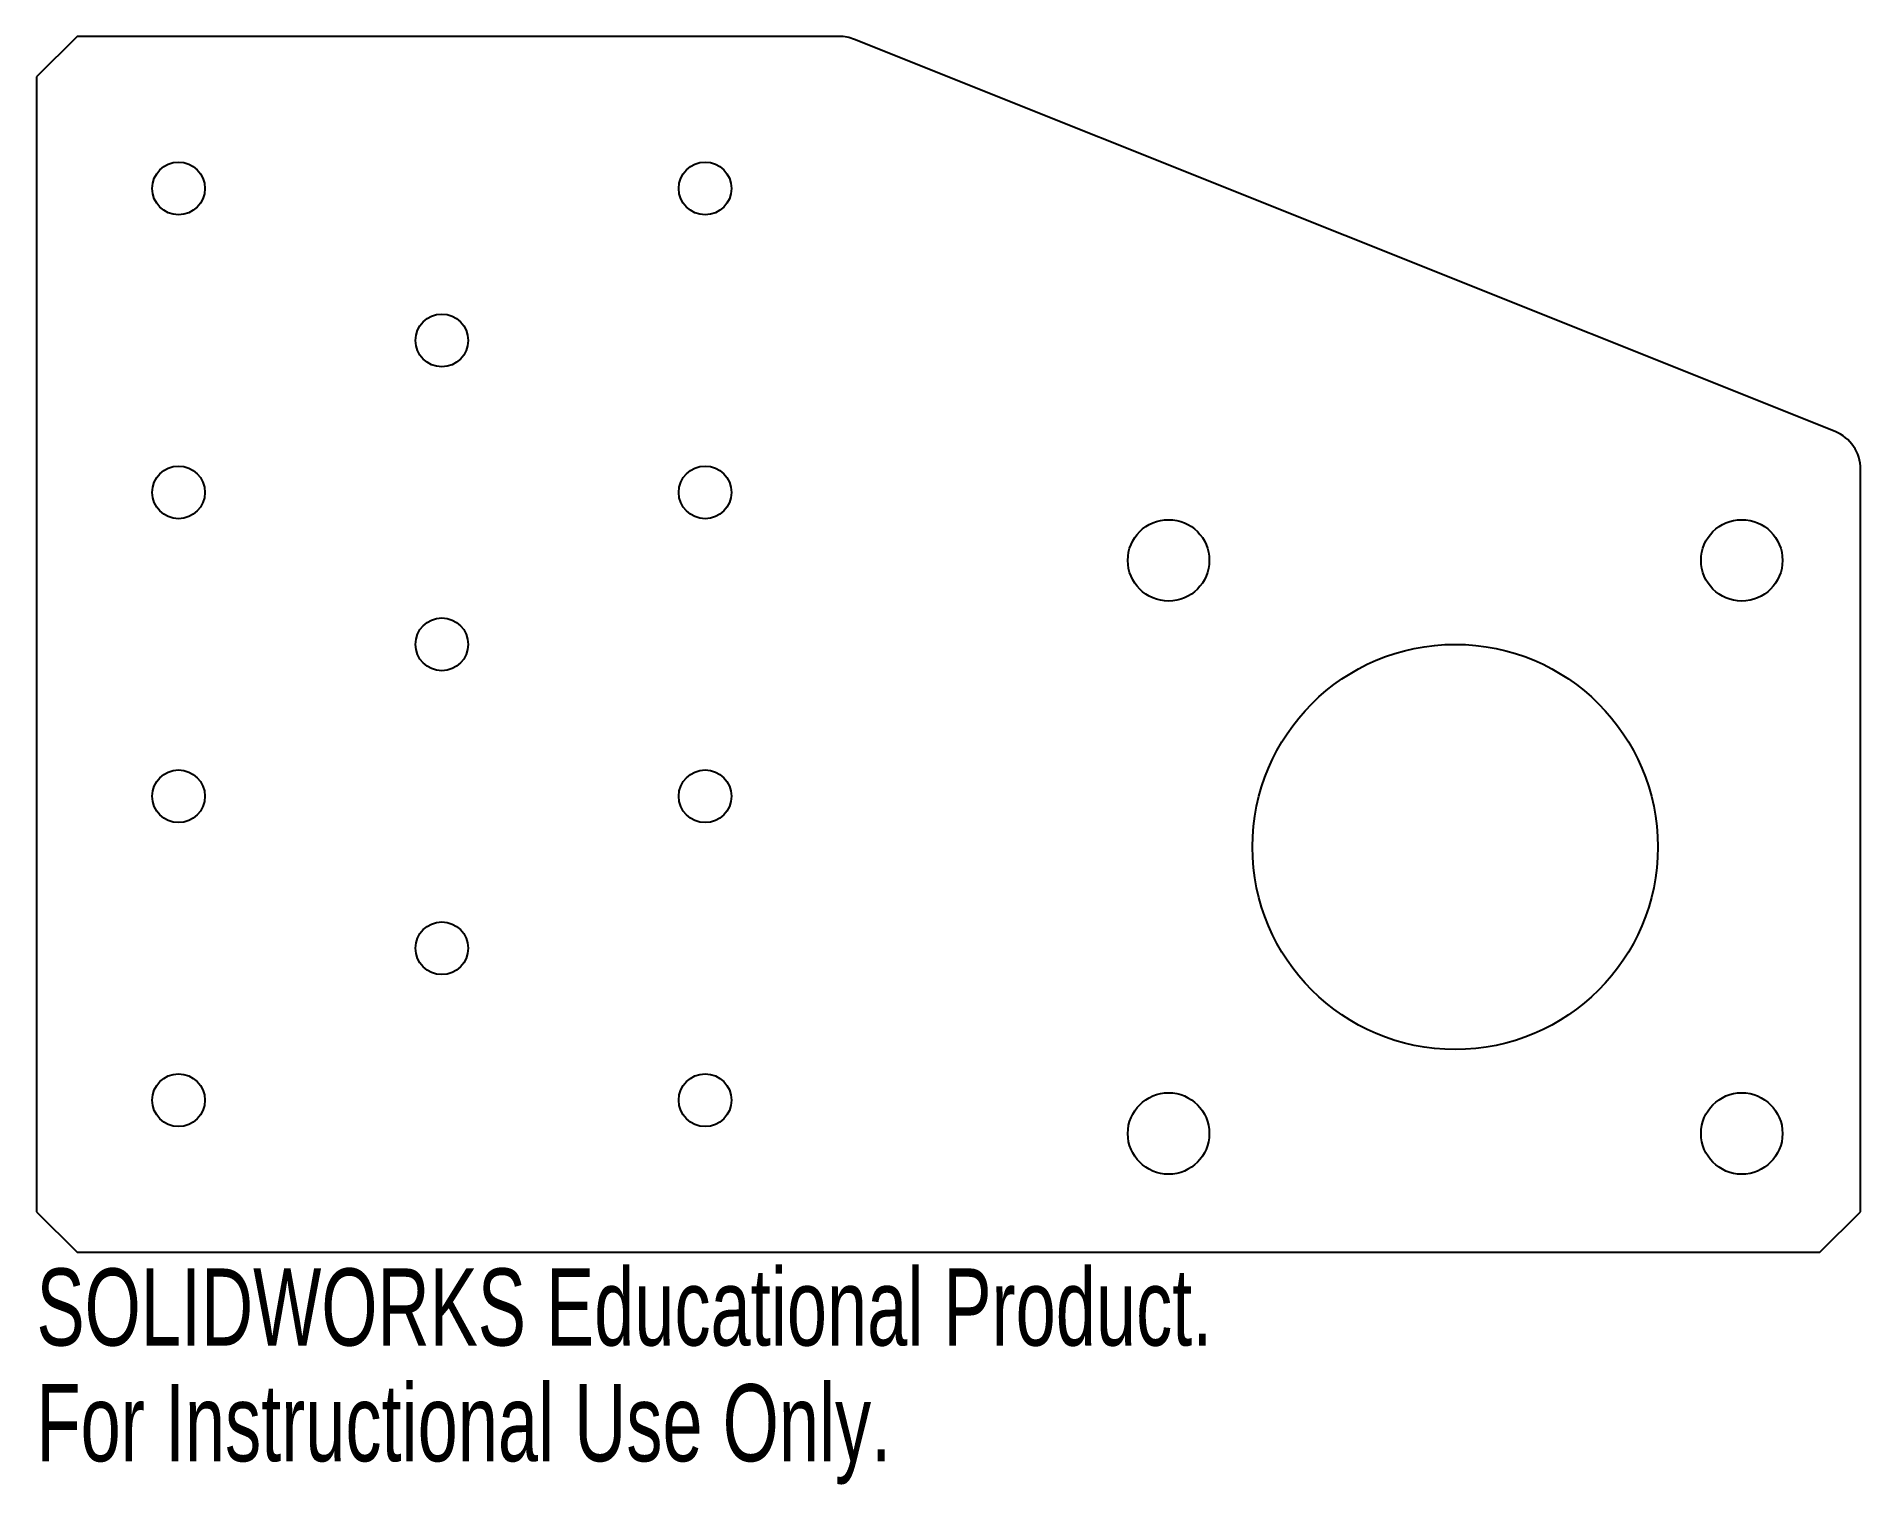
# Model space of a CAD drawing. Header units: inches. Extents: x 0 to 4.5, y -0.57 to 3.
import ezdxf

# ---------------------------------------------------------------- set-up
doc = ezdxf.new("R2010")
doc.units = ezdxf.units.IN
doc.header["$MEASUREMENT"] = 0
doc.styles.add('SLDTEXTSTYLE0', font='TXT', dxfattribs={"width": 0.7})

msp = doc.modelspace()

# ---------------------------------------------------------------- linework, layer by layer
at = {"color": 7, "linetype": 'Continuous', "lineweight": 25}
for p, q in [((0.1, 3), (0, 2.9)), ((1.9807, 3), (0.1, 3)), ((4.4371, 2.0251), (2.0179, 2.9928)), ((0, 2.9), (0, 0.1)), ((4.5, 0.1), (4.5, 1.9323)), ((0, 0.1), (0.1, 0)), ((4.4, 0), (4.5, 0.1)), ((0.1, 0), (4.4, 0))]:
    msp.add_line(p, q, dxfattribs=at)
for centre, radius in [((0.3505, 2.625), 0.065), ((1.6495, 2.625), 0.065), ((1, 2.25), 0.065), ((0.3505, 1.875), 0.065), ((1.6495, 1.875), 0.065), ((2.7929, 1.7071), 0.1005), ((4.2071, 1.7071), 0.1005), ((1, 1.5), 0.065), ((3.5, 1), 0.5), ((0.3505, 1.125), 0.065), ((1.6495, 1.125), 0.065), ((1, 0.75), 0.065), ((0.3505, 0.375), 0.065), ((1.6495, 0.375), 0.065), ((2.7929, 0.2929), 0.1005), ((4.2071, 0.2929), 0.1005)]:
    msp.add_circle(centre, radius, dxfattribs=at)
for centre, start, end in [((1.9807, 2.9), 68.1986, 90), ((4.4, 1.9323), 0, 68.1986)]:
    msp.add_arc(centre, 0.1, start, end, dxfattribs=at)

# ---------------------------------------------------------------- texts
at = {"color": 7, "linetype": 'Continuous', "char_height": 0.1903, "attachment_point": 1, "style": 'SLDTEXTSTYLE0'}
for s, insert in [('SOLIDWORKS Educational Product.', (0, -0.0401)), ('For Instructional Use Only.', (0, -0.3256))]:
    msp.add_mtext(s, dxfattribs=dict(at, insert=insert))

doc.saveas('drawing.dxf')
